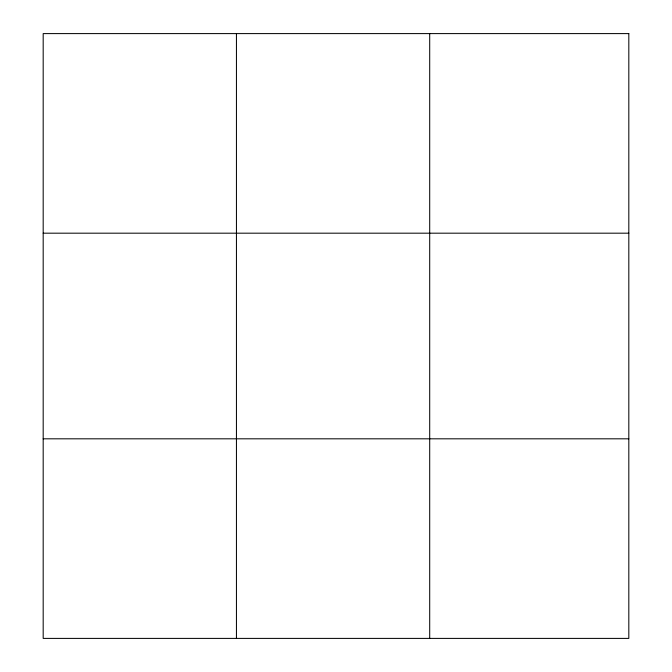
<?xml version="1.0" encoding="UTF-8"?>
<svg xmlns="http://www.w3.org/2000/svg" width="672" height="672" viewBox="0 0 672 672"><rect width="100%" height="100%" fill="white"/><g stroke="black" fill="none" stroke-linecap="round" stroke-linejoin="round"><path stroke-width="1.01" d="M236.443 638.4L236.443 33.6M429.702 638.4L429.702 33.6M43.184 233.184L628.816 233.184M43.184 438.816L628.816 438.816M628.816 33.6L628.816 638.4L43.184 638.4L43.184 33.6L628.816 33.6"/></g></svg>
